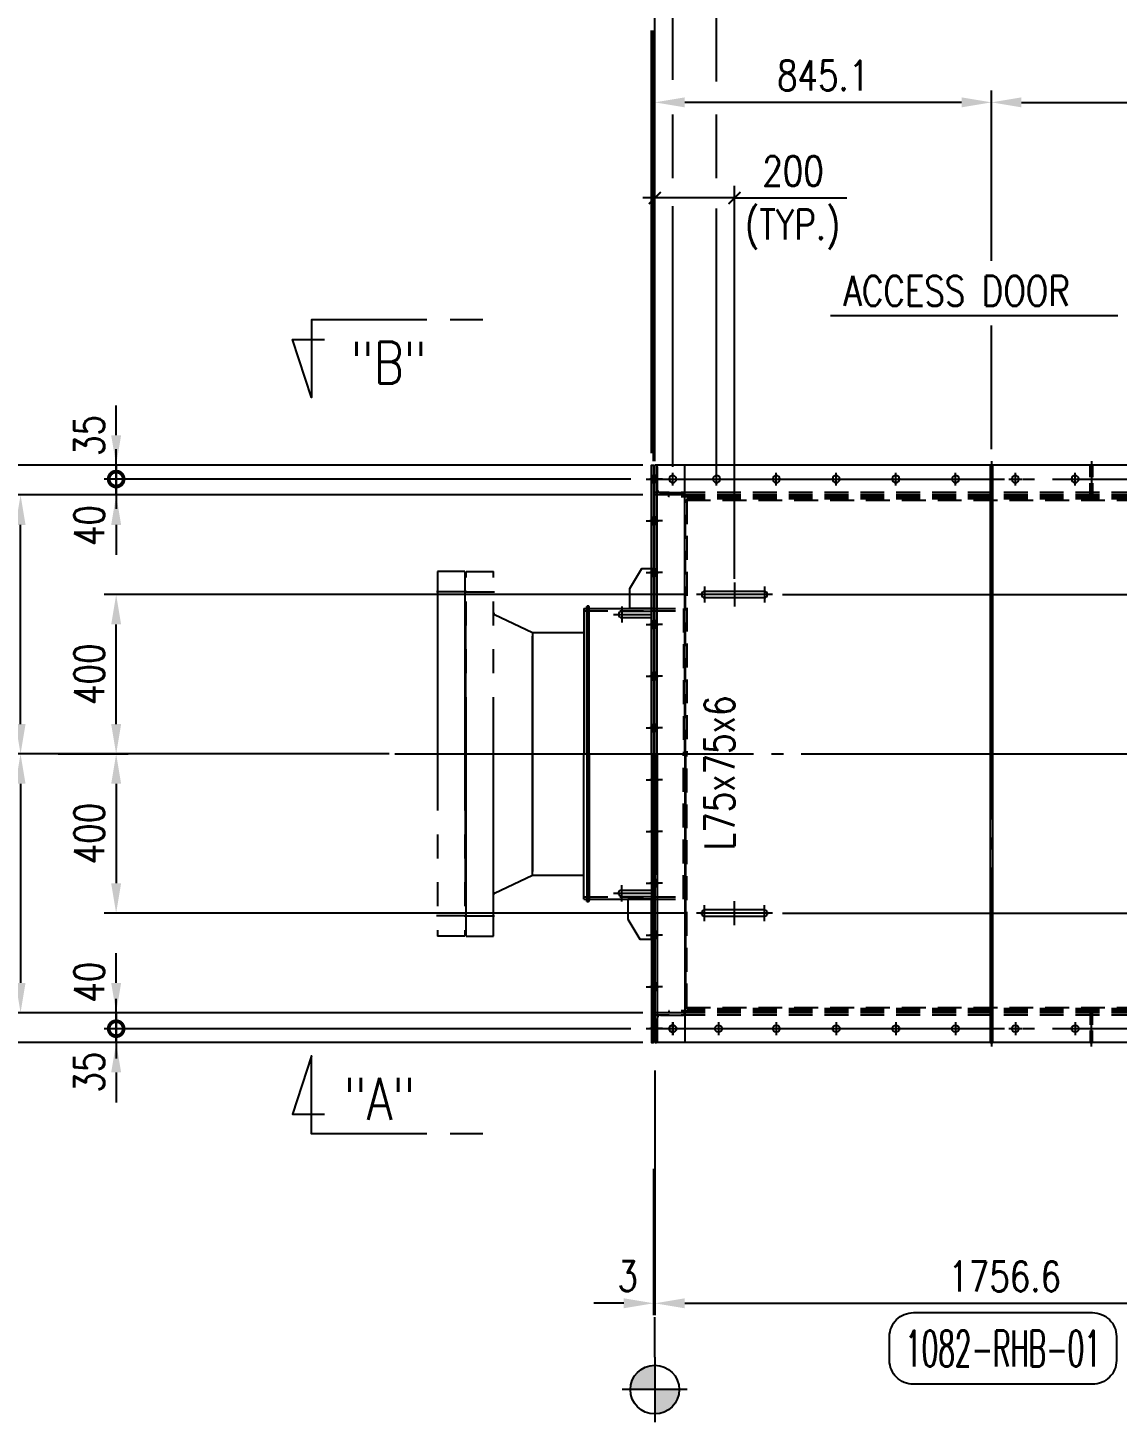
# Model space of a CAD drawing. Header units: millimetres. Extents: x 0 to 232280, y -26939 to 23794.
# Drawn here: x 5169 to 7903, y -8077 to -4577 of the extents above; entities that cross this region are included whole.
import ezdxf
from ezdxf.enums import TextEntityAlignment as Align

# ---------------------------------------------------------------- set-up
doc = ezdxf.new("R2010")
doc.units = ezdxf.units.MM
doc.header["$LTSCALE"] = 30
for name, pattern in [('JNK-CENTER', [34, 30, -1.5, 1, -1.5]), ('JNK-HIDDEN', [3, 2, -1]), ('JNK-PHANTOM', [15, 10, -1, 1, -1, 1, -1]), ('PHA', [30, 20, -2, 2, -2, 2, -2])]:
    doc.linetypes.add(name, pattern=pattern)
for name, color, linetype in [('CEN-R', 1, 'JNK-CENTER'), ('CON-C', 4, 'Continuous'), ('CON-G', 3, 'Continuous'), ('CON-W', 7, 'Continuous'), ('CON-Y', 2, 'Continuous'), ('conL-g', 3, 'Continuous'), ('Dim-W', 7, 'Continuous'), ('HID-Y', 2, 'JNK-HIDDEN'), ('PAN-W', 6, 'PHA'), ('PHA-M', 6, 'JNK-PHANTOM'), ('RET PL', 2, 'Continuous'), ('STL-OBJT', 7, 'Continuous'), ('TXT-Y', 2, 'Continuous')]:
    doc.layers.add(name, color=color, linetype=linetype)
doc.styles.add('SIMPLEX', font='simplex.shx', dxfattribs={"width": 0.8})
doc.dimstyles.new('DIM30', dxfattribs={"dimscale": 30, "dimtxt": 2.5, "dimasz": 2.5, "dimexe": 1, "dimexo": 1, "dimgap": 1, "dimtad": 1, "dimdec": 0, "dimdsep": 46, "dimtxsty": 'SIMPLEX', "dimcen": 0, "dimclrd": 7, "dimclre": 7, "dimclrt": 2, "dimadec": 1, "dimazin": 2, "dimtfac": 1, "dimtdec": 0, "dimtix": 1, "dimtmove": 2, "dimatfit": 0, "dimfxl": 1, "dimtolj": 1, "dimtzin": 0, "dimarcsym": 0})

# ---------------------------------------------------------------- blocks, each defined once
blk = doc.blocks.new('SECMARK2')
at = {"layer": 'CON-C'}
blk.add_line((0, 0), (-2.72, 0), dxfattribs=at)
blk.add_lwpolyline([(-4.67, 0), (-14.32, 0), (-14.32, 6.51), (-15.93, 1.64), (-13.23, 1.64)], dxfattribs=at)
at = {"layer": 'CON-C', "style": 'SIMPLEX', "width": 0.8}
blk.add_attdef('TAG', (-12.98, 1.18), '', height=3.5, dxfattribs=at)
blk = doc.blocks.new('*D641')
at = {"layer": 'DEFPOINTS', "color": 0, "transparency": 16777216}
for p in [(5215, -6399.6), (5390.5, -6799.6), (6847.6, -6799.6)]:
    blk.add_point(p, dxfattribs=at)
at = {"layer": 'Dim-W', "color": 7, "lineweight": -2, "transparency": 16777216}
for p, q in [((5245, -6399.6), (5420.5, -6399.6)), ((5390.5, -6474.6), (5390.5, -6724.6)), ((6817.6, -6799.6), (5360.5, -6799.6))]:
    blk.add_line(p, q, dxfattribs=at)
at = {"layer": 'Dim-W', "color": 7, "transparency": 16777216}
for points in [[(5378, -6474.6), (5403, -6474.6), (5390.5, -6399.6)], [(5378, -6724.6), (5403, -6724.6), (5390.5, -6799.6)]]:
    blk.add_solid(points, dxfattribs=at)
at = {"layer": 'Dim-W', "color": 2, "transparency": 16777216, "insert": (5323, -6599.6), "char_height": 75, "attachment_point": 5, "rotation": 90, "style": 'SIMPLEX'}
blk.add_mtext('\\A1;400', dxfattribs=at)
blk = doc.blocks.new('*D642')
at = {"layer": 'DEFPOINTS', "color": 0, "transparency": 16777216}
for p in [(5390.5, -5999.6), (6847.6, -5999.6), (5215, -6399.6)]:
    blk.add_point(p, dxfattribs=at)
at = {"layer": 'Dim-W', "color": 7, "lineweight": -2, "transparency": 16777216}
for p, q in [((6817.6, -5999.6), (5360.5, -5999.6)), ((5390.5, -6324.6), (5390.5, -6074.6)), ((5245, -6399.6), (5420.5, -6399.6))]:
    blk.add_line(p, q, dxfattribs=at)
at = {"layer": 'Dim-W', "color": 7, "transparency": 16777216}
for points in [[(5378, -6074.6), (5403, -6074.6), (5390.5, -5999.6)], [(5378, -6324.6), (5403, -6324.6), (5390.5, -6399.6)]]:
    blk.add_solid(points, dxfattribs=at)
at = {"layer": 'Dim-W', "color": 2, "transparency": 16777216, "insert": (5323, -6199.6), "char_height": 75, "attachment_point": 5, "rotation": 90, "style": 'SIMPLEX'}
blk.add_mtext('\\A1;400', dxfattribs=at)
blk = doc.blocks.new('*D643')
at = {"layer": 'DEFPOINTS', "color": 0, "transparency": 16777216}
for p in [(5215, -6399.6), (5150.5, -7049.6), (6742.6, -7049.6)]:
    blk.add_point(p, dxfattribs=at)
at = {"layer": 'Dim-W', "color": 7, "lineweight": -2, "transparency": 16777216}
for p, q in [((5185, -6399.6), (5120.5, -6399.6)), ((5150.5, -6474.6), (5150.5, -6974.6)), ((6712.6, -7049.6), (5120.5, -7049.6))]:
    blk.add_line(p, q, dxfattribs=at)
at = {"layer": 'Dim-W', "color": 7, "transparency": 16777216}
for points in [[(5138, -6474.6), (5163, -6474.6), (5150.5, -6399.6)], [(5138, -6974.6), (5163, -6974.6), (5150.5, -7049.6)]]:
    blk.add_solid(points, dxfattribs=at)
at = {"layer": 'Dim-W', "color": 2, "transparency": 16777216, "insert": (5083, -6724.6), "char_height": 75, "attachment_point": 5, "rotation": 90, "style": 'SIMPLEX'}
blk.add_mtext('\\A1;650', dxfattribs=at)
blk = doc.blocks.new('*D644')
at = {"layer": 'DEFPOINTS', "color": 0, "transparency": 16777216}
for p in [(5150.5, -5749.6), (6742.6, -5749.6), (6105.7, -6399.6)]:
    blk.add_point(p, dxfattribs=at)
at = {"layer": 'Dim-W', "color": 7, "lineweight": -2, "transparency": 16777216}
for p, q in [((6712.6, -5749.6), (5120.5, -5749.6)), ((5150.5, -6324.6), (5150.5, -5824.6)), ((6075.7, -6399.6), (5120.5, -6399.6))]:
    blk.add_line(p, q, dxfattribs=at)
at = {"layer": 'Dim-W', "color": 7, "transparency": 16777216}
for points in [[(5138, -5824.6), (5163, -5824.6), (5150.5, -5749.6)], [(5138, -6324.6), (5163, -6324.6), (5150.5, -6399.6)]]:
    blk.add_solid(points, dxfattribs=at)
at = {"layer": 'Dim-W', "color": 2, "transparency": 16777216, "insert": (5083, -6074.6), "char_height": 75, "attachment_point": 5, "rotation": 90, "style": 'SIMPLEX'}
blk.add_mtext('\\A1;650', dxfattribs=at)
blk = doc.blocks.new('*D645')
at = {"layer": 'DEFPOINTS', "color": 0, "transparency": 16777216}
for p in [(4910.5, -5749.6), (6742.6, -5749.6), (6742.6, -7049.6)]:
    blk.add_point(p, dxfattribs=at)
at = {"layer": 'Dim-W', "color": 7, "lineweight": -2, "transparency": 16777216}
for p, q in [((6712.6, -5749.6), (4880.5, -5749.6)), ((4910.5, -6974.6), (4910.5, -5824.6)), ((6712.6, -7049.6), (4880.5, -7049.6))]:
    blk.add_line(p, q, dxfattribs=at)
at = {"layer": 'Dim-W', "color": 7, "transparency": 16777216}
for points in [[(4898, -5824.6), (4923, -5824.6), (4910.5, -5749.6)], [(4898, -6974.6), (4923, -6974.6), (4910.5, -7049.6)]]:
    blk.add_solid(points, dxfattribs=at)
at = {"layer": 'Dim-W', "color": 2, "transparency": 16777216, "insert": (4843, -6399.6), "char_height": 75, "attachment_point": 5, "rotation": 90, "style": 'SIMPLEX'}
blk.add_mtext('\\A1;1300', dxfattribs=at)
blk = doc.blocks.new('*D646')
at = {"layer": 'DEFPOINTS', "color": 0, "transparency": 16777216}
for p in [(4670.5, -5674.6), (6742.6, -5674.6), (6742.6, -7124.6)]:
    blk.add_point(p, dxfattribs=at)
at = {"layer": 'Dim-W', "color": 7, "lineweight": -2, "transparency": 16777216}
for p, q in [((6712.6, -5674.6), (4640.5, -5674.6)), ((4670.5, -7049.6), (4670.5, -5749.6)), ((6712.6, -7124.6), (4640.5, -7124.6))]:
    blk.add_line(p, q, dxfattribs=at)
at = {"layer": 'Dim-W', "color": 7, "transparency": 16777216}
for points in [[(4658, -5749.6), (4683, -5749.6), (4670.5, -5674.6)], [(4658, -7049.6), (4683, -7049.6), (4670.5, -7124.6)]]:
    blk.add_solid(points, dxfattribs=at)
at = {"layer": 'Dim-W', "color": 2, "transparency": 16777216, "insert": (4603, -6399.6), "char_height": 75, "attachment_point": 5, "rotation": 90, "style": 'SIMPLEX'}
blk.add_mtext('\\A1;1450', dxfattribs=at)
blk = doc.blocks.new('*D647')
at = {"layer": 'DEFPOINTS', "color": 0, "transparency": 16777216}
for p in [(4910.5, -5674.6), (6742.6, -5674.6), (6742.6, -5749.6)]:
    blk.add_point(p, dxfattribs=at)
at = {"layer": 'Dim-W', "color": 7, "lineweight": -2, "transparency": 16777216}
for p, q in [((4910.5, -5599.6), (4910.5, -5524.6)), ((6712.6, -5674.6), (4880.5, -5674.6)), ((4910.5, -5749.6), (4910.5, -5674.6)), ((6712.6, -5749.6), (4880.5, -5749.6)), ((4910.5, -5824.6), (4910.5, -5899.6))]:
    blk.add_line(p, q, dxfattribs=at)
at = {"layer": 'Dim-W', "color": 7, "transparency": 16777216}
for points in [[(4898, -5599.6), (4923, -5599.6), (4910.5, -5674.6)], [(4898, -5824.6), (4923, -5824.6), (4910.5, -5749.6)]]:
    blk.add_solid(points, dxfattribs=at)
at = {"layer": 'Dim-W', "color": 2, "transparency": 16777216, "insert": (4825.5, -5548.2), "char_height": 75, "attachment_point": 5, "rotation": 90, "style": 'SIMPLEX'}
blk.add_mtext('\\A1;75', dxfattribs=at)
blk = doc.blocks.new('*D648')
at = {"layer": 'DEFPOINTS', "color": 0, "transparency": 16777216}
for p in [(6742.6, -7049.6), (4910.5, -7124.6), (6742.6, -7124.6)]:
    blk.add_point(p, dxfattribs=at)
at = {"layer": 'Dim-W', "color": 7, "lineweight": -2, "transparency": 16777216}
for p, q in [((4910.5, -6974.6), (4910.5, -6899.6)), ((6712.6, -7049.6), (4880.5, -7049.6)), ((4910.5, -7049.6), (4910.5, -7124.6)), ((6712.6, -7124.6), (4880.5, -7124.6)), ((4910.5, -7199.6), (4910.5, -7274.6))]:
    blk.add_line(p, q, dxfattribs=at)
at = {"layer": 'Dim-W', "color": 7, "transparency": 16777216}
for points in [[(4898, -6974.6), (4923, -6974.6), (4910.5, -7049.6)], [(4898, -7199.6), (4923, -7199.6), (4910.5, -7124.6)]]:
    blk.add_solid(points, dxfattribs=at)
at = {"layer": 'Dim-W', "color": 2, "transparency": 16777216, "insert": (4825.5, -7250.9), "char_height": 75, "attachment_point": 5, "rotation": 90, "style": 'SIMPLEX'}
blk.add_mtext('\\A1;75', dxfattribs=at)
blk = doc.blocks.new('A$C6C3D49BA')
at = {"layer": 'CEN-R'}
blk.add_line((0, 14), (0, -17.5), dxfattribs=at)
at = {"layer": 'HID-Y'}
for p, q in [((-9, 0), (-9, -5)), ((9, 0), (9, -5))]:
    blk.add_line(p, q, dxfattribs=at)
blk = doc.blocks.new('A$C27160668')
at = {"layer": 'CEN-R'}
blk.add_line((0, -13), (0, 18.5), dxfattribs=at)
at = {"layer": 'HID-Y'}
for p, q in [((-9, 0), (-9, 6)), ((9, 0), (9, 6))]:
    blk.add_line(p, q, dxfattribs=at)
blk = doc.blocks.new('A$C2FEE125F')
at = {"layer": 'CEN-R'}
for p, q in [((-16, 0), (16, 0)), ((0, 16), (0, -16))]:
    blk.add_line(p, q, dxfattribs=at)
at = {"layer": 'conL-g'}
blk.add_circle((0, 0), 9, dxfattribs=at)
blk = doc.blocks.new('_DotSmall')
at = {"color": 0, "linetype": 'ByBlock', "const_width": 0.5}
blk.add_lwpolyline([(-0.0625, 0, 1), (0.0625, 0, 1)], format="xyb", close=True, dxfattribs=at)
blk = doc.blocks.new('*D544')
at = {"layer": 'CON-W', "color": 7, "lineweight": -2, "transparency": 16777216}
for p, q in [((5390.5, -5709.6), (5390.5, -5634.6)), ((6682.6, -5709.6), (5360.5, -5709.6)), ((5390.5, -5749.6), (5390.5, -5709.6)), ((6712.6, -5749.6), (5360.5, -5749.6)), ((5390.5, -5824.6), (5390.5, -5899.6))]:
    blk.add_line(p, q, dxfattribs=at)
at = {"layer": 'CON-W', "color": 7, "transparency": 16777216}
blk.add_solid([(5378, -5824.6), (5403, -5824.6), (5390.5, -5749.6)], dxfattribs=at)
at = {"layer": 'DEFPOINTS', "color": 0, "transparency": 16777216}
for p in [(5390.5, -5709.6), (6712.6, -5709.6), (6742.6, -5749.6)]:
    blk.add_point(p, dxfattribs=at)
at = {"layer": 'CON-W', "color": 7, "lineweight": -2, "transparency": 16777216, "xscale": 75, "yscale": 75, "zscale": 75, "rotation": 270}
blk.add_blockref('_DotSmall', (5390.5, -5709.6), dxfattribs=at)
at = {"layer": 'CON-W', "color": 2, "transparency": 16777216, "insert": (5323, -5826.3), "char_height": 75, "attachment_point": 5, "rotation": 90, "style": 'SIMPLEX'}
blk.add_mtext('\\A1;40', dxfattribs=at)
blk = doc.blocks.new('*D545')
at = {"layer": 'CON-W', "color": 7, "lineweight": -2, "transparency": 16777216}
for p, q in [((5390.5, -5599.6), (5390.5, -5524.6)), ((6704.6, -5674.6), (5360.5, -5674.6)), ((5390.5, -5674.6), (5390.5, -5709.6)), ((6682.6, -5709.6), (5360.5, -5709.6)), ((5390.5, -5709.6), (5390.5, -5784.6))]:
    blk.add_line(p, q, dxfattribs=at)
at = {"layer": 'CON-W', "color": 7, "transparency": 16777216}
blk.add_solid([(5378, -5599.6), (5403, -5599.6), (5390.5, -5674.6)], dxfattribs=at)
at = {"layer": 'DEFPOINTS', "color": 0, "transparency": 16777216}
for p in [(6734.6, -5674.6), (5390.5, -5709.6), (6712.6, -5709.6)]:
    blk.add_point(p, dxfattribs=at)
at = {"layer": 'CON-W', "color": 7, "lineweight": -2, "transparency": 16777216, "xscale": 75, "yscale": 75, "zscale": 75, "rotation": 90}
blk.add_blockref('_DotSmall', (5390.5, -5709.6), dxfattribs=at)
at = {"layer": 'CON-W', "color": 2, "transparency": 16777216, "insert": (5323, -5600.1), "char_height": 75, "attachment_point": 5, "rotation": 90, "style": 'SIMPLEX'}
blk.add_mtext('\\A1;35', dxfattribs=at)
blk = doc.blocks.new('*D546')
at = {"layer": 'CON-W', "color": 7, "lineweight": -2, "transparency": 16777216}
for p, q in [((5390.5, -6974.6), (5390.5, -6899.6)), ((6712.6, -7049.6), (5360.5, -7049.6)), ((5390.5, -7049.6), (5390.5, -7089.6)), ((6682.6, -7089.6), (5360.5, -7089.6)), ((5390.5, -7089.6), (5390.5, -7164.6))]:
    blk.add_line(p, q, dxfattribs=at)
at = {"layer": 'CON-W', "color": 7, "transparency": 16777216}
blk.add_solid([(5378, -6974.6), (5403, -6974.6), (5390.5, -7049.6)], dxfattribs=at)
at = {"layer": 'DEFPOINTS', "color": 0, "transparency": 16777216}
for p in [(6742.6, -7049.6), (5390.5, -7089.6), (6712.6, -7089.6)]:
    blk.add_point(p, dxfattribs=at)
at = {"layer": 'CON-W', "color": 7, "lineweight": -2, "transparency": 16777216, "xscale": 75, "yscale": 75, "zscale": 75, "rotation": 90}
blk.add_blockref('_DotSmall', (5390.5, -7089.6), dxfattribs=at)
at = {"layer": 'CON-W', "color": 2, "transparency": 16777216, "insert": (5323, -6972.8), "char_height": 75, "attachment_point": 5, "rotation": 90, "style": 'SIMPLEX'}
blk.add_mtext('\\A1;40', dxfattribs=at)
blk = doc.blocks.new('*D547')
at = {"layer": 'CON-W', "color": 7, "lineweight": -2, "transparency": 16777216}
for p, q in [((5390.5, -7089.6), (5390.5, -7014.6)), ((6682.6, -7089.6), (5360.5, -7089.6)), ((5390.5, -7124.6), (5390.5, -7089.6)), ((6704.6, -7124.6), (5360.5, -7124.6)), ((5390.5, -7199.6), (5390.5, -7274.6))]:
    blk.add_line(p, q, dxfattribs=at)
at = {"layer": 'CON-W', "color": 7, "transparency": 16777216}
blk.add_solid([(5378, -7199.6), (5403, -7199.6), (5390.5, -7124.6)], dxfattribs=at)
at = {"layer": 'DEFPOINTS', "color": 0, "transparency": 16777216}
for p in [(5390.5, -7089.6), (6712.6, -7089.6), (6734.6, -7124.6)]:
    blk.add_point(p, dxfattribs=at)
at = {"layer": 'CON-W', "color": 7, "lineweight": -2, "transparency": 16777216, "xscale": 75, "yscale": 75, "zscale": 75, "rotation": 270}
blk.add_blockref('_DotSmall', (5390.5, -7089.6), dxfattribs=at)
at = {"layer": 'CON-W', "color": 2, "transparency": 16777216, "insert": (5323, -7199), "char_height": 75, "attachment_point": 5, "rotation": 90, "style": 'SIMPLEX'}
blk.add_mtext('\\A1;35', dxfattribs=at)
blk = doc.blocks.new('A$C51930839')
at = {"layer": 'CON-W'}
h = blk.add_hatch(color=256, dxfattribs=at)
h.paths.add_polyline_path([(19, 0), (14, 0), (14, 9), (19, 9)])
h.paths.add_polyline_path([(19, -9), (14, -9), (14, 0), (19, 0)])
h = blk.add_hatch(color=256, dxfattribs=at)
h.paths.add_polyline_path([(28, -9), (22, -9), (22, 0), (28, 0)])
h.paths.add_polyline_path([(28, 0), (22, 0), (22, 9), (28, 9)])
at = {"layer": 'STL-OBJT', "xscale": -1, "rotation": 90}
for name, p in [('A$C6C3D49BA', (14, 0)), ('A$C27160668', (28, 0))]:
    blk.add_blockref(name, p, dxfattribs=at)
blk = doc.blocks.new('DUCT-TAG')
at = {"layer": 'CON-G'}
blk.add_lwpolyline([(-9.49, -1), (-9.49, 1, -0.414214), (-7.49, 3), (7.49, 3, -0.414214), (9.49, 1), (9.49, -1, -0.414214), (7.49, -3), (-7.49, -3, -0.414214)], format="xyb", close=True, dxfattribs=at)
at = {"layer": 'CON-G', "style": 'SIMPLEX', "width": 1.246304}
blk.add_attdef('NAME', text='', height=3, dxfattribs=at).set_placement((-8.19, -1.5), (8.19, -1.5), align=Align.FIT)
at = {"layer": 'CON-Y', "style": 'SIMPLEX'}
blk.add_attdef('ELEVATION', text='', height=2, dxfattribs=at).set_placement((0, -6.02), align=Align.CENTER)
blk = doc.blocks.new('A$C114C44F1')
at = {"layer": 'CEN-R'}
for p, q in [((-20, 75), (20, 75)), ((0, 95), (0, -95)), ((-30, 0), (30, 0)), ((-20, -75), (20, -75))]:
    blk.add_line(p, q, dxfattribs=at)
at = {"layer": 'CON-G'}
for p, q in [((-8, 75), (-8, -75)), ((8, 75), (8, -75))]:
    blk.add_line(p, q, dxfattribs=at)
for centre, start, end in [((0, 75), 0, 180), ((0, -75), 180, 0)]:
    blk.add_arc(centre, 8, start, end, dxfattribs=at)
blk = doc.blocks.new('A$C145174A3')
at = {"layer": 'CEN-R'}
for p, q in [((-291.2, 101.7), (-367.2, 101.7)), ((-297.2, 101.7), (-221.2, 101.7)), ((-291.2, -711.1), (-367.2, -711.1)), ((-297.2, -711.1), (-221.2, -711.1))]:
    blk.add_line(p, q, dxfattribs=at)
at = {"layer": 'CON-G'}
for p, q in [((-294.2, 41.4), (-295.8, 41.4)), ((-294.2, 41.4), (-292.6, 41.4)), ((-294.2, -650.8), (-295.8, -650.8)), ((-294.2, -650.8), (-292.6, -650.8))]:
    blk.add_line(p, q, dxfattribs=at)
blk.add_arc((-219.7, 49), 4.5, 180, 244.7554, dxfattribs=at)
at = {"layer": 'PAN-W'}
for p, q in [((-364.2, 152.8), (-364.2, -762.2)), ((-295.8, 152.8), (-364.2, 152.8)), ((-295.8, 152.8), (-295.8, -762.2)), ((-292.6, 152.8), (-224.2, 152.8)), ((-292.6, -762.2), (-292.6, 152.8)), ((-224.2, -762.2), (-224.2, 152.8)), ((-294.2, 41.4), (-294.2, -650.8)), ((-294.2, -650.8), (-294.2, 41.4)), ((-221.6, 44.9), (-125.9, 0)), ((-125.9, 0), (0, 0)), ((-125.9, -609.4), (-125.9, 0)), ((-125.9, 0), (-125.9, -609.4)), ((-125.9, 0), (-125.9, -609.4)), ((-221.6, -654.3), (-125.9, -609.4)), ((-125.9, -609.4), (0, -609.4)), ((-295.8, -762.2), (-364.2, -762.2)), ((-292.6, -762.2), (-224.2, -762.2))]:
    blk.add_line(p, q, dxfattribs=at)
blk.add_arc((-219.7, -658.4), 4.5, 115.2446, 180, dxfattribs=at)
blk = doc.blocks.new('*D690')
at = {"layer": 'DEFPOINTS', "color": 0, "transparency": 16777216}
for p in [(6739.6, -4033.6), (6739.6, -4049.4), (14941.6, -5694.6)]:
    blk.add_point(p, dxfattribs=at)
at = {"layer": 'Dim-W', "color": 7, "lineweight": -2, "transparency": 16777216}
for p, q in [((6739.6, -4019.4), (6739.6, -4003.6)), ((14941.6, -4297.5), (14941.6, -4003.6)), ((14866.6, -4033.6), (6814.6, -4033.6)), ((14941.6, -4509.6), (14941.6, -4344.8)), ((14941.6, -5664.6), (14941.6, -4583.2))]:
    blk.add_line(p, q, dxfattribs=at)
at = {"layer": 'Dim-W', "color": 7, "transparency": 16777216}
for points in [[(6814.6, -4021.1), (6814.6, -4046.1), (6739.6, -4033.6)], [(14866.6, -4021.1), (14866.6, -4046.1), (14941.6, -4033.6)]]:
    blk.add_solid(points, dxfattribs=at)
at = {"layer": 'Dim-W', "color": 2, "transparency": 16777216, "insert": (10914.6, -3964.2), "char_height": 75, "attachment_point": 5, "style": 'SIMPLEX'}
blk.add_mtext('\\A1;8202', dxfattribs=at)
blk = doc.blocks.new('*D704')
at = {"layer": 'DEFPOINTS', "color": 0, "transparency": 16777216}
for p in [(6742.6, -4273.6), (6742.6, -5694.6), (8497.7, -5694.6)]:
    blk.add_point(p, dxfattribs=at)
at = {"layer": 'Dim-W', "color": 7, "lineweight": -2, "transparency": 16777216}
for p, q in [((6742.6, -5664.6), (6742.6, -4243.6)), ((8497.7, -5664.6), (8497.7, -4243.6)), ((8422.7, -4273.6), (6817.6, -4273.6))]:
    blk.add_line(p, q, dxfattribs=at)
at = {"layer": 'Dim-W', "color": 7, "transparency": 16777216}
for points in [[(6817.6, -4261.1), (6817.6, -4286.1), (6742.6, -4273.6)], [(8422.7, -4261.1), (8422.7, -4286.1), (8497.7, -4273.6)]]:
    blk.add_solid(points, dxfattribs=at)
at = {"layer": 'Dim-W', "color": 2, "transparency": 16777216, "insert": (7620.1, -4206.1), "char_height": 75, "attachment_point": 5, "style": 'SIMPLEX'}
blk.add_mtext('\\A1;1755.1', dxfattribs=at)
blk = doc.blocks.new('*D705')
at = {"layer": 'DEFPOINTS', "color": 0, "transparency": 16777216}
for p in [(6739.6, -4273.6), (6739.6, -5694.6), (6742.6, -5694.6)]:
    blk.add_point(p, dxfattribs=at)
at = {"layer": 'Dim-W', "color": 7, "lineweight": -2, "transparency": 16777216}
for p, q in [((6739.6, -4297.5), (6739.6, -4243.6)), ((6742.6, -5664.6), (6742.6, -4243.6)), ((6664.6, -4273.6), (6589.6, -4273.6)), ((6742.6, -4273.6), (6739.6, -4273.6)), ((6817.6, -4273.6), (6892.6, -4273.6)), ((6739.6, -4509.6), (6739.6, -4344.8)), ((6739.6, -5664.6), (6739.6, -4583.2))]:
    blk.add_line(p, q, dxfattribs=at)
at = {"layer": 'Dim-W', "color": 7, "transparency": 16777216}
for points in [[(6664.6, -4261.1), (6664.6, -4286.1), (6739.6, -4273.6)], [(6817.6, -4261.1), (6817.6, -4286.1), (6742.6, -4273.6)]]:
    blk.add_solid(points, dxfattribs=at)
at = {"layer": 'Dim-W', "color": 2, "transparency": 16777216, "insert": (6653.6, -4195.1), "char_height": 75, "attachment_point": 5, "style": 'SIMPLEX'}
blk.add_mtext('\\A1;*3', dxfattribs=at)
blk = doc.blocks.new('*D706')
at = {"layer": 'DEFPOINTS', "color": 0, "transparency": 16777216}
for p in [(6742.6, -4513.6), (6742.6, -5694.6), (6787.6, -5708.5)]:
    blk.add_point(p, dxfattribs=at)
at = {"layer": 'Dim-W', "color": 7, "lineweight": -2, "transparency": 16777216}
for p, q in [((6667.6, -4513.6), (6592.6, -4513.6)), ((6742.6, -5664.6), (6742.6, -4483.6)), ((6787.6, -4513.6), (6742.6, -4513.6)), ((6787.6, -4707.5), (6787.6, -4483.6)), ((6787.6, -4513.6), (6862.6, -4513.6)), ((6787.6, -4882.1), (6787.6, -4794.1)), ((6787.6, -5678.5), (6787.6, -5024.4))]:
    blk.add_line(p, q, dxfattribs=at)
at = {"layer": 'Dim-W', "color": 7, "transparency": 16777216}
blk.add_solid([(6667.6, -4501.1), (6667.6, -4526.1), (6742.6, -4513.6)], dxfattribs=at)
at = {"layer": 'Dim-W', "color": 2, "transparency": 16777216, "insert": (6629.1, -4441.8), "char_height": 75, "attachment_point": 5, "style": 'SIMPLEX'}
blk.add_mtext('\\A1;45', dxfattribs=at)
blk = doc.blocks.new('_None')
blk = doc.blocks.new('*D707')
at = {"layer": 'DEFPOINTS', "color": 0, "transparency": 16777216}
for p in [(6734.6, -4033.6), (6734.6, -5674.6), (6739.6, -5674.6)]:
    blk.add_point(p, dxfattribs=at)
at = {"layer": 'Dim-W', "color": 7, "lineweight": -2, "transparency": 16777216}
for p, q in [((6734.6, -4247), (6734.6, -4003.6)), ((6739.6, -4509.6), (6739.6, -4003.6)), ((6659.6, -4033.6), (6584.6, -4033.6)), ((6739.6, -4033.6), (6734.6, -4033.6)), ((6814.6, -4033.6), (6889.6, -4033.6)), ((6734.6, -4509.6), (6734.6, -4364.7)), ((6734.6, -5644.6), (6734.6, -4583.2)), ((6739.6, -5016.4), (6739.6, -4583.2)), ((6739.6, -5644.6), (6739.6, -5071.5))]:
    blk.add_line(p, q, dxfattribs=at)
at = {"layer": 'Dim-W', "color": 7, "transparency": 16777216}
for points in [[(6659.6, -4021.1), (6659.6, -4046.1), (6734.6, -4033.6)], [(6814.6, -4021.1), (6814.6, -4046.1), (6739.6, -4033.6)]]:
    blk.add_solid(points, dxfattribs=at)
at = {"layer": 'Dim-W', "color": 2, "transparency": 16777216, "insert": (6574.1, -3966.1), "char_height": 75, "attachment_point": 5, "style": 'SIMPLEX'}
blk.add_mtext('\\A1;PL.5t', dxfattribs=at)
blk = doc.blocks.new('_ArchTick')
at = {"color": 0, "linetype": 'ByBlock', "const_width": 0.15}
blk.add_lwpolyline([(-0.5, -0.5), (0.5, 0.5)], dxfattribs=at)
blk = doc.blocks.new('*D608')
at = {"layer": 'DEFPOINTS', "color": 0, "transparency": 16777216}
for p in [(6742.6, -5003.7), (6742.6, -5674.6), (6942.6, -5990.4)]:
    blk.add_point(p, dxfattribs=at)
at = {"layer": 'Dim-W', "color": 7, "lineweight": -2, "transparency": 16777216}
for p, q in [((6742.6, -5003.7), (6712.6, -5003.7)), ((6742.6, -5644.6), (6742.6, -4973.7)), ((6942.6, -5003.7), (6742.6, -5003.7)), ((6942.6, -5960.4), (6942.6, -4973.7)), ((6942.6, -5003.7), (6972.6, -5003.7))]:
    blk.add_line(p, q, dxfattribs=at)
at = {"layer": 'Dim-W', "color": 7, "lineweight": -2, "transparency": 16777216, "xscale": 30, "yscale": 30, "zscale": 30}
blk.add_blockref('_ArchTick', (6742.6, -5003.7), dxfattribs=at)
at = {"layer": 'Dim-W', "color": 7, "lineweight": -2, "transparency": 16777216, "xscale": 30, "yscale": 30, "zscale": 30, "rotation": 180}
blk.add_blockref('_ArchTick', (6942.6, -5003.7), dxfattribs=at)
at = {"layer": 'Dim-W', "color": 2, "transparency": 16777216, "insert": (7089.5, -4936.2), "char_height": 75, "attachment_point": 5, "style": 'SIMPLEX'}
blk.add_mtext('\\A1;200', dxfattribs=at)
blk = doc.blocks.new('*D609')
at = {"layer": 'DEFPOINTS', "color": 0, "transparency": 16777216}
for p in [(6742.6, -5003.7), (6742.6, -5674.6), (6942.6, -5990.4)]:
    blk.add_point(p, dxfattribs=at)
at = {"layer": 'Dim-W', "color": 7, "lineweight": -2, "transparency": 16777216}
for p, q in [((6742.6, -5003.7), (6712.6, -5003.7)), ((6742.6, -5644.6), (6742.6, -4973.7)), ((6942.6, -5003.7), (6742.6, -5003.7)), ((6942.6, -5960.4), (6942.6, -4973.7)), ((6942.6, -5003.7), (6972.6, -5003.7))]:
    blk.add_line(p, q, dxfattribs=at)
at = {"layer": 'Dim-W', "color": 7, "lineweight": -2, "transparency": 16777216, "xscale": 30, "yscale": 30, "zscale": 30}
blk.add_blockref('_ArchTick', (6742.6, -5003.7), dxfattribs=at)
at = {"layer": 'Dim-W', "color": 7, "lineweight": -2, "transparency": 16777216, "xscale": 30, "yscale": 30, "zscale": 30, "rotation": 180}
blk.add_blockref('_ArchTick', (6942.6, -5003.7), dxfattribs=at)
at = {"layer": 'Dim-W', "color": 2, "transparency": 16777216, "insert": (7089.5, -4936.2), "char_height": 75, "attachment_point": 5, "style": 'SIMPLEX'}
blk.add_mtext('\\A1;200', dxfattribs=at)
blk = doc.blocks.new('*D617')
at = {"layer": 'DEFPOINTS', "color": 0, "transparency": 16777216}
for p in [(8397.6, -4513.6), (8397.6, -4513.6), (6897.6, -4741.3)]:
    blk.add_point(p, dxfattribs=at)
at = {"layer": 'Dim-W', "color": 7, "lineweight": -2, "transparency": 16777216}
for p, q in [((6897.6, -4711.3), (6897.6, -4483.6)), ((6972.6, -4513.6), (8322.6, -4513.6))]:
    blk.add_line(p, q, dxfattribs=at)
at = {"layer": 'Dim-W', "color": 7, "transparency": 16777216}
for points in [[(6972.6, -4501.1), (6972.6, -4526.1), (6897.6, -4513.6)], [(8322.6, -4501.1), (8322.6, -4526.1), (8397.6, -4513.6)]]:
    blk.add_solid(points, dxfattribs=at)
at = {"layer": 'Dim-W', "color": 2, "transparency": 16777216, "insert": (7647.6, -4446.1), "char_height": 75, "attachment_point": 5, "style": 'SIMPLEX'}
blk.add_mtext('\\A1;10 @150 = 1500', dxfattribs=at)
blk = doc.blocks.new('*D720')
at = {"color": 7, "lineweight": -2, "transparency": 16777216}
for p, q in [((7587.7, -5161.4), (7587.7, -4733.7)), ((8497.7, -5644.6), (8497.7, -4733.7)), ((7662.7, -4763.7), (8422.7, -4763.7)), ((7587.7, -5634.6), (7587.7, -5324.1))]:
    blk.add_line(p, q, dxfattribs=at)
at = {"color": 7, "transparency": 16777216}
for points in [[(7662.7, -4751.2), (7662.7, -4776.2), (7587.7, -4763.7)], [(8422.7, -4751.2), (8422.7, -4776.2), (8497.7, -4763.7)]]:
    blk.add_solid(points, dxfattribs=at)
at = {"layer": 'DEFPOINTS', "color": 0, "transparency": 16777216}
for p in [(8497.7, -4763.7), (7587.7, -5664.6), (8497.7, -5674.6)]:
    blk.add_point(p, dxfattribs=at)
at = {"color": 2, "transparency": 16777216, "insert": (8042.7, -4696.2), "char_height": 75, "attachment_point": 5, "style": 'SIMPLEX'}
blk.add_mtext('\\A1;910', dxfattribs=at)
blk = doc.blocks.new('*D721')
at = {"layer": 'DEFPOINTS', "color": 0, "transparency": 16777216}
for p in [(6742.6, -4763.7), (7587.7, -5634.6), (6742.6, -5664.6)]:
    blk.add_point(p, dxfattribs=at)
at = {"layer": 'Dim-W', "color": 7, "lineweight": -2, "transparency": 16777216}
for p, q in [((6742.6, -5634.6), (6742.6, -4733.7)), ((7587.7, -5161.4), (7587.7, -4733.7)), ((7512.7, -4763.7), (6817.6, -4763.7)), ((7587.7, -5604.6), (7587.7, -5324.1))]:
    blk.add_line(p, q, dxfattribs=at)
at = {"layer": 'Dim-W', "color": 7, "transparency": 16777216}
for points in [[(6817.6, -4751.2), (6817.6, -4776.2), (6742.6, -4763.7)], [(7512.7, -4751.2), (7512.7, -4776.2), (7587.7, -4763.7)]]:
    blk.add_solid(points, dxfattribs=at)
at = {"layer": 'Dim-W', "color": 2, "transparency": 16777216, "insert": (7165.1, -4696.2), "char_height": 75, "attachment_point": 5, "style": 'SIMPLEX'}
blk.add_mtext('\\A1;845.1', dxfattribs=at)
blk = doc.blocks.new('*D722')
at = {"layer": 'DEFPOINTS', "color": 0, "transparency": 16777216}
for p in [(6742.6, -7164.6), (8499.2, -7204.6), (8499.2, -7779.1)]:
    blk.add_point(p, dxfattribs=at)
at = {"layer": 'Dim-W', "color": 7, "lineweight": -2, "transparency": 16777216}
for p, q in [((6742.6, -7194.6), (6742.6, -7741.6)), ((8499.2, -7234.6), (8499.2, -7809.1)), ((6817.6, -7779.1), (8424.2, -7779.1))]:
    blk.add_line(p, q, dxfattribs=at)
at = {"layer": 'Dim-W', "color": 7, "transparency": 16777216}
for points in [[(6817.6, -7766.6), (6817.6, -7791.6), (6742.6, -7779.1)], [(8424.2, -7766.6), (8424.2, -7791.6), (8499.2, -7779.1)]]:
    blk.add_solid(points, dxfattribs=at)
at = {"layer": 'Dim-W', "color": 2, "transparency": 16777216, "insert": (7620.9, -7711.6), "char_height": 75, "attachment_point": 5, "style": 'SIMPLEX'}
blk.add_mtext('\\A1;1756.6', dxfattribs=at)
blk = doc.blocks.new('*D723')
at = {"layer": 'DEFPOINTS', "color": 0, "transparency": 16777216}
for p in [(6742.6, -7164.6), (6739.6, -7411.6), (6742.6, -7779.1)]:
    blk.add_point(p, dxfattribs=at)
at = {"layer": 'Dim-W', "color": 7, "lineweight": -2, "transparency": 16777216}
for p, q in [((6742.6, -7194.6), (6742.6, -7809.1)), ((6739.6, -7441.6), (6739.6, -7809.1)), ((6664.6, -7779.1), (6589.6, -7779.1)), ((6739.6, -7779.1), (6742.6, -7779.1)), ((6817.6, -7779.1), (6892.6, -7779.1))]:
    blk.add_line(p, q, dxfattribs=at)
at = {"layer": 'Dim-W', "color": 7, "transparency": 16777216}
for points in [[(6664.6, -7766.6), (6664.6, -7791.6), (6739.6, -7779.1)], [(6817.6, -7766.6), (6817.6, -7791.6), (6742.6, -7779.1)]]:
    blk.add_solid(points, dxfattribs=at)
at = {"layer": 'Dim-W', "color": 2, "transparency": 16777216, "insert": (6674.6, -7710.9), "char_height": 75, "attachment_point": 5, "style": 'SIMPLEX'}
blk.add_mtext('\\A1;3', dxfattribs=at)
blk = doc.blocks.new('FS-MARK')
h = blk.add_hatch(color=256)
edge = h.paths.add_edge_path()
edge.add_arc((0, 0), 1.75, 90, 180)
edge.add_line((-1.75, 0), (0, 0))
edge.add_line((0, 0), (0, 1.75))
h = blk.add_hatch(color=256)
edge = h.paths.add_edge_path()
edge.add_line((0, 0), (0, -1.75))
edge.add_arc((0, 0), 1.75, 270, 360)
edge.add_line((1.75, 0), (0, 0))
for p, q in [((0, 2.33), (0, -2.33)), ((2.33, 0), (-2.33, 0))]:
    blk.add_line(p, q)
blk.add_circle((0, 0), 1.75)
at = {"layer": 'CON-Y', "style": 'SIMPLEX', "width": 0.8}
blk.add_attdef('F.S.', (3.19, 1), '', height=2.5, dxfattribs=at)
blk = doc.blocks.new('A$C751203EC')
at = {"layer": 'CEN-R'}
for p, q in [((-20.4, 0), (75, 0)), ((0, 20.4), (0, -20.4))]:
    blk.add_line(p, q, dxfattribs=at)
at = {"layer": 'CON-G'}
for p, q in [((0, 8), (75, 8)), ((0, -8), (75, -8))]:
    blk.add_line(p, q, dxfattribs=at)
blk.add_arc((0, 0), 8, 90, 270, dxfattribs=at)

msp = doc.modelspace()

# ---------------------------------------------------------------- hatches: boundary and pattern name
at = {"layer": 'CON-W'}
h = msp.add_hatch(color=256, dxfattribs=at)
h.paths.add_polyline_path([(6739.59, -5709.55), (6734.59, -5709.55), (6734.59, -5718.55), (6739.59, -5718.55)])
h.paths.add_polyline_path([(6739.59, -5700.55), (6734.59, -5700.55), (6734.59, -5709.55), (6739.59, -5709.55)])
h = msp.add_hatch(color=256, dxfattribs=at)
h.paths.add_polyline_path([(6742.59, -5709.55), (6748.59, -5709.55), (6748.59, -5700.55), (6742.59, -5700.55)])
h.paths.add_polyline_path([(6742.59, -5718.55), (6748.59, -5718.55), (6748.59, -5709.55), (6742.59, -5709.55)])
h = msp.add_hatch(color=256, dxfattribs=at)
h.paths.add_polyline_path([(6739.59, -7089.55), (6734.59, -7089.55), (6734.59, -7080.55), (6739.59, -7080.55)])
h.paths.add_polyline_path([(6739.59, -7098.55), (6734.59, -7098.55), (6734.59, -7089.55), (6739.59, -7089.55)])
h = msp.add_hatch(color=256, dxfattribs=at)
h.paths.add_polyline_path([(6742.59, -7089.55), (6748.59, -7089.55), (6748.59, -7098.55), (6742.59, -7098.55)])
h.paths.add_polyline_path([(6742.59, -7080.55), (6748.59, -7080.55), (6748.59, -7089.55), (6742.59, -7089.55)])

# ---------------------------------------------------------------- linework, layer by layer
at = {"layer": 'CEN-R'}
for p, q in [((7587.69, -5664.55), (7587.69, -7134.55)), ((7838.64, -5664.55), (7838.64, -5749.55)), ((6720.61, -5709.55), (14960.56, -5709.55)), ((7063.21, -5999.55), (14647.7, -5999.55)), ((6569.59, -6031.55), (6579.59, -6031.55)), ((6574.59, -6026.55), (6574.59, -6036.55)), ((6574.59, -6031.55), (6574.59, -6767.55)), ((6090.25, -6399.55), (15930.46, -6399.55)), ((6569.59, -6767.55), (6579.59, -6767.55)), ((6574.59, -6772.55), (6574.59, -6762.55)), ((7063.21, -6799.55), (14647.7, -6799.55)), ((7838.64, -7134.55), (7838.64, -7049.55)), ((6720.61, -7089.55), (14960.56, -7089.55))]:
    msp.add_line(p, q, dxfattribs=at)
at = {"layer": 'CON-G'}
for p, q in [((6742.59, -6399.55), (6742.59, -5674.55)), ((8497.69, -5674.55), (6742.59, -5674.55)), ((6748.59, -6399.55), (6748.59, -5674.55)), ((6817.59, -6399.55), (6817.59, -5674.55)), ((6564.59, -6034.55), (6571.59, -6034.55)), ((6564.59, -6034.55), (6564.59, -6399.55)), ((6571.59, -6399.55), (6571.59, -6031.55)), ((6577.59, -6399.55), (6577.59, -6031.55)), ((6577.59, -6034.55), (6734.59, -6034.55)), ((6564.59, -6764.55), (6564.59, -6399.55)), ((6571.59, -6399.55), (6571.59, -6767.55)), ((6577.59, -6399.55), (6577.59, -6767.55)), ((6742.59, -6399.55), (6742.59, -7124.55)), ((6748.59, -6399.55), (6748.59, -7124.55)), ((6817.59, -6399.55), (6817.59, -7124.55)), ((6564.59, -6764.55), (6571.59, -6764.55)), ((6577.59, -6764.55), (6734.59, -6764.55)), ((8497.69, -7124.55), (6742.59, -7124.55))]:
    msp.add_line(p, q, dxfattribs=at)
for points in [[(6734.59, -6399.55), (6734.59, -5674.55), (6739.59, -5674.55), (6739.59, -6399.55)], [(6679.59, -6034.55), (6679.59, -5984.55), (6709.59, -5934.55), (6739.59, -5934.55), (6739.59, -6034.55), (6679.59, -6034.55)], [(6734.59, -6399.55), (6734.59, -7124.55), (6739.59, -7124.55), (6739.59, -6399.55)], [(6674.59, -6764.55), (6674.59, -6814.55), (6704.59, -6864.55), (6734.59, -6864.55), (6734.59, -6764.55), (6674.59, -6764.55)]]:
    msp.add_lwpolyline(points, dxfattribs=at)
msp.add_lwpolyline([(7584.69, -7124.55), (7590.69, -7124.55), (7590.69, -5674.55), (7584.69, -5674.55)], close=True, dxfattribs=at)
for centre, start, end in [((6574.59, -6031.55), 0, 180), ((6574.59, -6767.55), 180, 0)]:
    msp.add_arc(centre, 3, start, end, dxfattribs=at)
at = {"layer": 'CON-W'}
msp.add_line((7904.82, -5299.98), (7183.82, -5299.98), dxfattribs=at)
at = {"layer": 'Dim-W'}
for p, q in [((6787.59, -4707.5), (6787.59, -4587.5)), ((6897.59, -4707.5), (6897.59, -4675.78)), ((6787.59, -4954.5), (6787.59, -4794.09)), ((6897.59, -4953.7), (6897.59, -4794.09)), ((6942.59, -5003.73), (7224.85, -5003.73)), ((6897.59, -5693.52), (6897.59, -5030.4)), ((6742.59, -7914.12), (6742.59, -7814.12))]:
    msp.add_line(p, q, dxfattribs=at)
at = {"layer": 'HID-Y'}
for p, q in [((8488.69, -5743.55), (6742.59, -5743.55)), ((8488.69, -5749.55), (6742.59, -5749.55)), ((6777.59, -5754.55), (6777.59, -5749.55)), ((8488.69, -5754.55), (6777.59, -5754.55)), ((6564.59, -6040.55), (6734.59, -6040.55)), ((6571.59, -6034.55), (6577.59, -6034.55)), ((6734.59, -6034.55), (6814.59, -6034.55)), ((6734.59, -6034.55), (6814.59, -6034.55)), ((6734.59, -6040.55), (6814.59, -6040.55)), ((6734.59, -6040.55), (6814.59, -6040.55)), ((6814.59, -6034.55), (6814.59, -6399.55)), ((6814.59, -6764.55), (6814.59, -6399.55)), ((6564.59, -6758.55), (6734.59, -6758.55)), ((6571.59, -6764.55), (6577.59, -6764.55)), ((6734.59, -6758.55), (6814.59, -6758.55)), ((6734.59, -6758.55), (6814.59, -6758.55)), ((6734.59, -6764.55), (6814.59, -6764.55)), ((6734.59, -6764.55), (6814.59, -6764.55)), ((8488.69, -7049.55), (6742.59, -7049.55)), ((8488.69, -7055.55), (6742.59, -7055.55)), ((6777.59, -7044.55), (6777.59, -7049.55)), ((8488.69, -7044.55), (6777.59, -7044.55)), ((6777.59, -7044.55), (6777.59, -7049.55))]:
    msp.add_line(p, q, dxfattribs=at)
for points in [[(6742.59, -5749.55), (6742.59, -5674.55), (6744.59, -5674.55, -0.4142136), (6748.59, -5678.55), (6748.59, -5735.05, 0.4142136), (6757.09, -5743.55), (6813.59, -5743.55, -0.4142136), (6817.59, -5747.55), (6817.59, -5749.55)], [(6742.59, -7049.55), (6742.59, -7124.55), (6744.59, -7124.55, 0.4142136), (6748.59, -7120.55), (6748.59, -7064.05, -0.4142136), (6757.09, -7055.55), (6813.59, -7055.55, 0.4142136), (6817.59, -7051.55), (6817.59, -7049.55)]]:
    msp.add_lwpolyline(points, format="xyb", close=True, dxfattribs=at)
at = {"layer": 'HID-Y', "ltscale": 0.5}
for points in [[(7835.64, -5674.55), (7841.64, -5674.55), (7841.64, -5749.55), (7835.64, -5749.55)], [(7835.64, -7124.55), (7841.64, -7124.55), (7841.64, -7049.55), (7835.64, -7049.55)]]:
    msp.add_lwpolyline(points, close=True, dxfattribs=at)
at = {"layer": 'HID-Y'}
for centre, start, end in [((6574.59, -6031.55), 180, 0), ((6574.59, -6767.55), 0, 180)]:
    msp.add_arc(centre, 3, start, end, dxfattribs=at)
at = {"layer": 'PHA-M'}
msp.add_line((6748.59, -6703.25), (6748.59, -5842.35), dxfattribs=at)
at = {"layer": 'RET PL', "color": 6, "linetype": 'JNK-HIDDEN'}
for points in [[(6819.59, -6399.55), (6819.59, -5762.55), (6822.59, -5762.55), (6822.59, -6399.55)], [(6819.59, -6399.55), (6819.59, -7036.55), (6822.59, -7036.55), (6822.59, -6399.55)]]:
    msp.add_lwpolyline(points, dxfattribs=at)
for points in [[(8488.69, -5759.55), (6822.59, -5759.55), (6822.59, -5762.55), (8488.69, -5762.55)], [(8488.69, -7039.55), (6822.59, -7039.55), (6822.59, -7036.55), (8488.69, -7036.55)]]:
    msp.add_lwpolyline(points, close=True, dxfattribs=at)

# ---------------------------------------------------------------- block references
at = {"layer": 'CON-G', "xscale": -1}
for name, p, rotation in [('A$C2FEE125F', (6787.59, -5709.55), 180), ('A$C2FEE125F', (6897.59, -5709.55), 180), ('A$C2FEE125F', (7047.59, -5709.55), 180), ('A$C2FEE125F', (7197.59, -5709.55), 180), ('A$C2FEE125F', (7347.59, -5709.55), 180), ('A$C2FEE125F', (7497.59, -5709.55), 180), ('A$C2FEE125F', (7647.59, -5709.55), 180), ('A$C2FEE125F', (7797.59, -5709.55), 180), ('A$C751203EC', (6659.59, -6749.55), 180), ('A$C114C44F1', (6942.59, -6799.55), 270), ('A$C2FEE125F', (6787.59, -7089.55), 180)]:
    msp.add_blockref(name, p, dxfattribs=dict(at, rotation=rotation))
at = {"layer": 'CON-G', "rotation": 270}
msp.add_blockref('A$C114C44F1', (6942.59, -5999.55), dxfattribs=at)
at = {"layer": 'CON-G'}
for name, p in [('A$C751203EC', (6659.59, -6049.55)), ('A$C2FEE125F', (6787.59, -7089.55)), ('A$C2FEE125F', (6787.59, -7089.55)), ('A$C2FEE125F', (6902.59, -7089.55)), ('A$C2FEE125F', (7047.59, -7089.55)), ('A$C2FEE125F', (7197.59, -7089.55)), ('A$C2FEE125F', (7347.59, -7089.55)), ('A$C2FEE125F', (7497.59, -7089.55)), ('A$C2FEE125F', (7647.59, -7089.55)), ('A$C2FEE125F', (7797.59, -7089.55))]:
    msp.add_blockref(name, p, dxfattribs=at)
at = {"layer": 'CON-W'}
ref = msp.add_blockref('DUCT-TAG', (7616.48, -7892.58), dxfattribs=dict(at, xscale=30, yscale=30, zscale=30))
ref.add_attrib('NAME', '1082-RHB-01', dxfattribs={"layer": 'CON-G', "height": 90, "style": 'SIMPLEX', "width": 0.528387}).set_placement((7370.78, -7937.58), (7862.18, -7937.58), align=Align.FIT)
at = {"layer": 'Dim-W'}
ref = msp.add_blockref('SECMARK2', (6310.7, -5309.61), dxfattribs=dict(at, xscale=-30, yscale=30, zscale=30, rotation=180))
ref.add_attrib('TAG', '"B"', (5979.17, -5470.01), dxfattribs={"layer": 'CON-C', "height": 105, "style": 'SIMPLEX', "width": 0.8})
for name, p in [('A$C51930839', (6720.61, -5814.55)), ('A$C145174A3', (6561.59, -6094.85)), ('A$C51930839', (6720.61, -5944.55)), ('A$C51930839', (6720.61, -6074.55)), ('A$C51930839', (6720.61, -6204.55)), ('A$C51930839', (6720.61, -6334.55))]:
    msp.add_blockref(name, p, dxfattribs=at)
at = {"layer": 'Dim-W', "xscale": -1, "rotation": 180}
for p in [(6720.61, -6464.55), (6720.61, -6594.55), (6720.61, -6724.55), (6720.61, -6854.55), (6720.61, -6984.55)]:
    msp.add_blockref('A$C51930839', p, dxfattribs=at)
at = {"layer": 'Dim-W'}
ref = msp.add_blockref('SECMARK2', (6310.7, -7353.49), dxfattribs=dict(at, xscale=30, yscale=30, zscale=30))
ref.add_attrib('TAG', '"A"', (5961.61, -7318.09), dxfattribs={"layer": 'CON-C', "height": 105, "style": 'SIMPLEX', "width": 0.8})
at = {"layer": 'Dim-W', "xscale": 35, "yscale": 35, "zscale": 35}
msp.add_blockref('FS-MARK', (6742.59, -7995.79), dxfattribs=at)
at = {"layer": 'STL-OBJT', "rotation": 90}
for name, p in [('A$C6C3D49BA', (6734.59, -5709.55)), ('A$C27160668', (6748.59, -5709.55))]:
    msp.add_blockref(name, p, dxfattribs=at)
at = {"layer": 'STL-OBJT', "xscale": -1, "rotation": 90}
for name, p in [('A$C6C3D49BA', (6734.59, -7089.55)), ('A$C27160668', (6748.59, -7089.55))]:
    msp.add_blockref(name, p, dxfattribs=at)

# ---------------------------------------------------------------- texts
at = {"layer": 'TXT-Y', "style": 'SIMPLEX', "width": 0.8}
for s, p in [('(TYP.)', (6969.17, -5107.91)), (' ACCESS DOOR', (7175, -5274.67))]:
    msp.add_text(s, height=75, dxfattribs=at).set_placement(p)
at = {"layer": 'TXT-Y', "color": 2, "style": 'SIMPLEX', "width": 0.8}
msp.add_text('L75x75x6', height=75, rotation=90, dxfattribs=at).set_placement((6942.53, -6641.51))

# ---------------------------------------------------------------- dimensions: what is measured, and where the dimension line sits
dim = msp.add_linear_dim(base=(8497.69, -4763.73), p1=(7587.69, -5664.55), p2=(8497.69, -5674.55), dimstyle='DIM30')
dim.commit()
dim.dimension.update_dxf_attribs({"geometry": '*D720', "text_midpoint": (8042.69, -4696.23)})
at = {"layer": 'CON-W'}
for base, p1, p2, angle, picture, middle in [((5390.46, -5709.55), (6734.59, -5674.55), (6712.59, -5709.55), 270, '*D545', (5322.96, -5600.07)), ((5390.46, -5709.55), (6742.59, -5749.55), (6712.59, -5709.55), 90, '*D544', (5322.96, -5826.35)), ((5390.46, -7089.55), (6742.59, -7049.55), (6712.59, -7089.55), 270, '*D546', (5322.96, -6972.75)), ((5390.46, -7089.55), (6734.59, -7124.55), (6712.59, -7089.55), 90, '*D547', (5322.96, -7199.03))]:
    dim = msp.add_linear_dim(base=base, p1=p1, p2=p2, angle=angle, dimstyle='DIM30', override={"dimblk2": 'DotSmall', "dimsah": 1}, dxfattribs=at)
    dim.commit()
    dim.dimension.update_dxf_attribs({"geometry": picture, "text_midpoint": middle, "dimtype": 160})
at = {"layer": 'Dim-W'}
for base, p1, p2, text, picture, middle in [((6734.59, -4033.58), (6739.59, -5674.55), (6734.59, -5674.55), 'PL.<>t', '*D707', (6574.07, -3966.08)), ((6739.59, -4273.58), (6742.59, -5694.55), (6739.59, -5694.55), '*<>', '*D705', (6653.63, -4195.13))]:
    dim = msp.add_linear_dim(base=base, p1=p1, p2=p2, angle=180, text=text, dimstyle='DIM30', dxfattribs=at)
    dim.commit()
    dim.dimension.update_dxf_attribs({"geometry": picture, "text_midpoint": middle, "dimtype": 160})
for base, p1, p2, angle, picture, middle in [((6739.59, -4033.58), (14941.59, -5694.55), (6739.59, -4049.36), 180, '*D690', (10914.59, -3964.23)), ((4910.46, -5674.55), (6742.59, -5749.55), (6742.59, -5674.55), 270, '*D647', (4825.55, -5548.19)), ((4910.46, -7124.55), (6742.59, -7049.55), (6742.59, -7124.55), 90, '*D648', (4825.55, -7250.92))]:
    dim = msp.add_linear_dim(base=base, p1=p1, p2=p2, angle=angle, dimstyle='DIM30', dxfattribs=at)
    dim.commit()
    dim.dimension.update_dxf_attribs({"geometry": picture, "text_midpoint": middle, "dimtype": 160})
dim = msp.add_linear_dim(base=(6742.59, -4273.58), p1=(8497.69, -5694.55), p2=(6742.59, -5694.55), angle=180, dimstyle='DIM30', override={"dimdec": 1}, dxfattribs=at)
dim.commit()
dim.dimension.update_dxf_attribs({"geometry": '*D704', "text_midpoint": (7620.14, -4206.08)})
dim = msp.add_linear_dim(base=(8397.59, -4513.58), p1=(6897.59, -4741.3), p2=(8397.59, -4513.58), text='10 @150 = <>', dimstyle='DIM30', dxfattribs=at)
dim.commit()
dim.dimension.update_dxf_attribs({"geometry": '*D617', "text_midpoint": (7647.59, -4446.08)})
for base, p1, p2, override, picture, middle in [((6742.59, -4513.58), (6787.59, -5708.52), (6742.59, -5694.55), {"dimblk1": 'None', "dimsah": 1}, '*D706', (6629.06, -4441.85)), ((6742.59, -5003.73), (6942.59, -5990.36), (6742.59, -5674.55), {"dimasz": 1, "dimblk1": 'ArchTick', "dimblk2": 'ArchTick', "dimsah": 1}, '*D608', (7089.48, -4936.23)), ((6742.59, -5003.73), (6942.59, -5990.36), (6742.59, -5674.55), {"dimasz": 1, "dimblk1": 'ArchTick', "dimblk2": 'ArchTick', "dimsah": 1}, '*D609', (7089.48, -4936.23))]:
    dim = msp.add_linear_dim(base=base, p1=p1, p2=p2, angle=180, dimstyle='DIM30', override=override, dxfattribs=at)
    dim.commit()
    dim.dimension.update_dxf_attribs({"geometry": picture, "text_midpoint": middle, "dimtype": 160})
for base, p1, p2, picture, middle in [((6742.59, -4763.73), (7587.69, -5634.55), (6742.59, -5664.55), '*D721', (7165.14, -4696.23)), ((8499.19, -7779.12), (6742.59, -7164.55), (8499.19, -7204.55), '*D722', (7620.89, -7711.62))]:
    dim = msp.add_linear_dim(base=base, p1=p1, p2=p2, dimstyle='DIM30', override={"dimdec": 1}, dxfattribs=at)
    dim.commit()
    dim.dimension.update_dxf_attribs({"geometry": picture, "text_midpoint": middle})
for base, p1, p2, angle, picture, middle in [((4670.46, -5674.55), (6742.59, -7124.55), (6742.59, -5674.55), 270, '*D646', (4602.96, -6399.55)), ((4910.46, -5749.55), (6742.59, -7049.55), (6742.59, -5749.55), 270, '*D645', (4842.96, -6399.55)), ((5150.46, -5749.55), (6105.65, -6399.55), (6742.59, -5749.55), 270, '*D644', (5082.96, -6074.55)), ((5390.46, -5999.55), (5214.95, -6399.55), (6847.59, -5999.55), 270, '*D642', (5322.96, -6199.55)), ((5150.46, -7049.55), (5214.95, -6399.55), (6742.59, -7049.55), 90, '*D643', (5082.96, -6724.55)), ((5390.46, -6799.55), (5214.95, -6399.55), (6847.59, -6799.55), 90, '*D641', (5322.96, -6599.55))]:
    dim = msp.add_linear_dim(base=base, p1=p1, p2=p2, angle=angle, dimstyle='DIM30', dxfattribs=at)
    dim.commit()
    dim.dimension.update_dxf_attribs({"geometry": picture, "text_midpoint": middle})
dim = msp.add_linear_dim(base=(6742.59, -7779.12), p1=(6739.59, -7411.55), p2=(6742.59, -7164.55), dimstyle='DIM30', dxfattribs=at)
dim.commit()
dim.dimension.update_dxf_attribs({"geometry": '*D723', "text_midpoint": (6674.56, -7710.87), "dimtype": 160})

doc.saveas('drawing.dxf')
